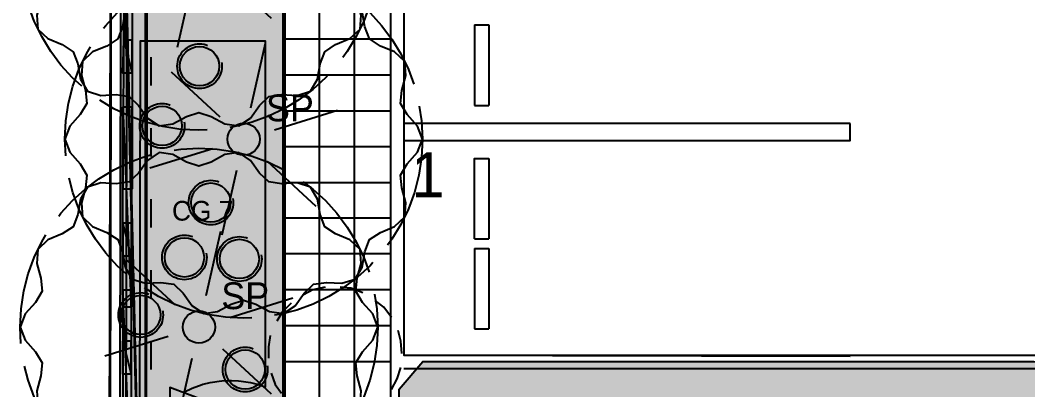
# Model space of a CAD drawing. Header units: metres. Extents: x 1 to 213, y 1 to 147.
# Drawn here: x 50.75 to 62.02, y 48.5 to 52.63 of the extents above; entities that cross this region are included whole.
import ezdxf
from ezdxf.enums import TextEntityAlignment as Align

# ---------------------------------------------------------------- set-up
doc = ezdxf.new("R2010")
doc.units = ezdxf.units.M
doc.linetypes.add('DASHED', pattern=[1.524, 1.27, -0.254])
for name, color, linetype in [('00-BASE-ARQUITECTURA', 8, 'Continuous'), ('00-BASE-TEXTO', 8, 'Continuous'), ('PJ-ARBOLES', 94, 'Continuous'), ('PJ-COPA-ADULTA', 8, 'DASHED'), ('PJ-ETIQUETAS', 7, 'Continuous'), ('PJ-GRAVILLA', 42, 'Continuous'), ('PJ-HERBACEAS', 212, 'Continuous'), ('PJ-LIMITE-JARDIN', 7, 'Continuous'), ('PJ-MASAS', 92, 'Continuous'), ('PJ-MASAS-RELLENO', 92, 'Continuous'), ('PJ-RIEGO-SECTORES', 5, 'Continuous')]:
    doc.layers.add(name, color=color, linetype=linetype)

# ---------------------------------------------------------------- blocks, each defined once
blk = doc.blocks.new('PJ_SP')
for p, q in [((0.08, 0.351), (0.244, 1.073)), ((-0.264, 0.245), (-0.807, 0.748)), ((0.344, 0.106), (1.051, 0.325)), ((-0.344, -0.106), (-1.051, -0.325)), ((0.264, -0.245), (0.807, -0.748)), ((-0.08, -0.351), (-0.244, -1.073))]:
    blk.add_line(p, q)
blk.add_lwpolyline([(2, 0), (1.945, 0.146), (1.829, 0.276), (1.755, 0.401), (1.768, 0.545), (1.815, 0.712), (1.802, 0.868), (1.689, 0.975), (1.529, 1.042), (1.407, 1.122), (1.356, 1.258), (1.326, 1.429), (1.247, 1.564), (1.098, 1.611), (0.925, 1.602), (0.781, 1.622), (0.676, 1.722), (0.575, 1.863), (0.445, 1.95), (0.291, 1.928), (0.138, 1.845), (0, 1.8), (-0.138, 1.845), (-0.291, 1.928), (-0.445, 1.95), (-0.575, 1.863), (-0.676, 1.722), (-0.781, 1.622), (-0.925, 1.602), (-1.098, 1.611), (-1.247, 1.564), (-1.326, 1.429), (-1.356, 1.258), (-1.407, 1.122), (-1.529, 1.042), (-1.689, 0.975), (-1.802, 0.868), (-1.815, 0.712), (-1.768, 0.545), (-1.755, 0.401), (-1.829, 0.276), (-1.945, 0.146), (-2, 0), (-1.945, -0.146), (-1.829, -0.276), (-1.755, -0.401), (-1.768, -0.545), (-1.815, -0.712), (-1.802, -0.868), (-1.689, -0.975), (-1.529, -1.042), (-1.407, -1.122), (-1.356, -1.258), (-1.326, -1.429), (-1.247, -1.564), (-1.098, -1.611), (-0.925, -1.602), (-0.781, -1.622), (-0.676, -1.722), (-0.575, -1.863), (-0.445, -1.95), (-0.291, -1.928), (-0.138, -1.845), (0, -1.8), (0.138, -1.845), (0.291, -1.928), (0.445, -1.95), (0.575, -1.863), (0.676, -1.722), (0.781, -1.622), (0.925, -1.602), (1.098, -1.611), (1.247, -1.564), (1.326, -1.429), (1.356, -1.258), (1.407, -1.122), (1.529, -1.042), (1.689, -0.975), (1.802, -0.868), (1.815, -0.712), (1.768, -0.545), (1.755, -0.401), (1.829, -0.276), (1.945, -0.146), (2, 0)], close=True)
blk.add_circle((0, 0), 0.18)
at = {"flags": 1}
for tag, p, height in [('CODIGO', (0.15, 0.15), 0.2), ('ESPECIE', (0.15, -0.1), 0.15), ('ZONA', (0.15, -0.3), 0.15)]:
    blk.add_attdef(tag, p, '', height=height, dxfattribs=at)
blk = doc.blocks.new('PJ_CG')
blk.add_circle((0, 0), 0.22)
at = {"flags": 1}
for tag, p, height in [('CODIGO', (0.15, 0.15), 0.2), ('ESPECIE', (0.15, -0.1), 0.15), ('ZONA', (0.15, -0.3), 0.15)]:
    blk.add_attdef(tag, p, '', height=height, dxfattribs=at)

msp = doc.modelspace()

# ---------------------------------------------------------------- hatches: boundary and pattern name
at = {"layer": 'PJ-GRAVILLA'}
h = msp.add_hatch(dxfattribs=at)
h.set_pattern_fill('GRAVEL', scale=0.03)
h.paths.add_polyline_path([(53.8, 98.484), (53.8, 89.032), (53.754, 89.032), (53.534, 88.591), (53.534, 87.621), (53.71, 87.224), (53.71, 74.26), (53.534, 74.127), (52.652, 74.127), (52.476, 73.907), (52.476, 73.157), (52.652, 72.937), (53.578, 72.937), (53.71, 72.76), (53.71, 48.375), (53.578, 48.154), (52.828, 48.198), (52.476, 47.934), (52.476, 47.272), (52.696, 47.008), (53.578, 47.008), (53.71, 46.831), (53.71, 42.245), (52.961, 42.157), (51.947, 42.157), (51.858, 42.554), (51.947, 90.576), (52.035, 90.928), (51.991, 98.425), (52.079, 98.513), (53.8, 98.484)])
h = msp.add_hatch(dxfattribs=at)
h.set_pattern_fill('GRAVEL', scale=0.03)
h.paths.add_polyline_path([(55.254, 48.816), (62.089, 48.816), (63.015, 48.683), (63.897, 48.286), (64.691, 47.493), (64.735, 47.228), (64.955, 47.008), (65.22, 45.949), (65.087, 44.803), (64.073, 42.289), (63.897, 42.113), (62.089, 42.113), (61.604, 42.245), (55.122, 42.201), (54.989, 42.422), (54.989, 48.507), (55.254, 48.816)])
at = {"layer": 'PJ-MASAS-RELLENO'}
msp.add_hatch(color=7, dxfattribs=at).paths.add_polyline_path([(53.433, 48.548), (53.405, 48.557), (53.329, 48.576), (53.3, 48.581), (53.222, 48.593), (53.193, 48.596), (53.115, 48.6), (53.085, 48.6), (53.007, 48.596), (52.978, 48.593), (52.9, 48.581), (52.871, 48.576), (52.795, 48.557), (52.767, 48.548), (52.693, 48.522), (52.666, 48.51), (52.595, 48.477), (52.569, 48.463), (52.501, 48.422), (52.477, 48.406), (52.414, 48.359), (52.391, 48.341), (52.333, 48.288), (52.312, 48.267), (52.259, 48.209), (52.241, 48.186), (52.194, 48.123), (52.178, 48.099), (52.137, 48.031), (52.123, 48.005), (52.09, 47.934), (52.088, 47.931), (52.096, 52.4), (53.49, 52.4), (53.49, 48.528), (53.433, 48.548)])

# ---------------------------------------------------------------- linework, layer by layer
at = {"layer": '00-BASE-ARQUITECTURA'}
for points in [[(52.066, 109.58), (51.982, 71.48), (51.929, 46.27), (51.918, 46.27)], [(88.547, 53.647), (88.547, 51.668), (74.387, 51.668), (72.842, 46.725), (52.151, 46.725), (52.151, 98.33), (67.783, 98.33)], [(54.892, 71.533), (54.892, 42.418), (53.696, 42.418), (53.686, 64.336), (53.686, 72.739), (53.686, 85.482), (54.892, 85.471), (54.892, 72.739)], [(53.696, 42.418), (53.696, 85.482)], [(54.49, 42.418), (54.49, 85.482)], [(55.04, 71.385), (55.04, 48.884), (60.036, 48.874)], [(54.098, 42.418), (54.098, 67.077)], [(51.738, 44.418), (52.141, 44.418), (51.77, 59.669), (51.738, 44.418)], [(51.749, 44.397), (52.151, 44.386), (51.781, 59.648), (51.749, 44.397)], [(52.141, 44.418), (51.77, 59.669), (52.172, 59.669), (52.141, 44.418)], [(52.151, 44.386), (51.781, 59.648), (52.183, 59.637), (52.151, 44.386)], [(51.897, 50.747), (52.003, 50.747), (51.908, 52.991), (51.897, 50.747)], [(52.003, 50.747), (51.908, 52.991), (52.003, 52.991), (52.003, 50.747)], [(55.834, 52.578), (55.834, 51.678)], [(55.834, 52.578), (55.993, 52.578)], [(55.993, 52.578), (55.993, 51.678)], [(54.892, 52.419), (53.696, 52.419)], [(51.908, 52.409), (52.003, 52.038), (51.897, 52.038), (51.908, 52.409)], [(52.003, 52.409), (51.908, 52.409), (52.003, 52.038), (52.003, 52.409)], [(52.215, 51.901), (52.215, 52.218)], [(54.892, 52.017), (53.696, 52.017)], [(52.003, 51.657), (51.897, 51.657), (51.992, 49.424), (52.003, 51.657)], [(51.897, 51.657), (51.992, 49.424), (51.897, 49.424), (51.897, 51.657)], [(55.834, 51.678), (55.993, 51.678)], [(54.892, 51.615), (53.696, 51.615)], [(52.215, 51.107), (52.215, 51.424)], [(54.892, 51.213), (53.696, 51.213)], [(55.834, 50.186), (55.834, 51.086), (55.993, 51.086)], [(55.993, 51.086), (55.993, 50.186)], [(54.892, 50.811), (53.696, 50.811)], [(52.215, 50.313), (52.215, 50.631)], [(54.892, 50.419), (53.696, 50.419)], [(51.897, 49.996), (51.992, 49.996), (51.897, 50.366), (51.897, 49.996)], [(51.992, 49.996), (51.897, 50.366), (52.003, 50.366), (51.992, 49.996)], [(55.834, 50.186), (55.993, 50.186)], [(55.834, 50.08), (55.834, 49.181)], [(55.834, 50.08), (55.993, 50.08)], [(55.993, 50.08), (55.993, 49.181)], [(54.892, 50.017), (53.696, 50.017)], [(52.215, 49.519), (52.215, 49.837)], [(51.897, 47.371), (51.992, 47.371), (51.897, 49.615), (51.897, 47.371)], [(51.992, 47.371), (51.897, 49.615), (51.992, 49.615), (51.992, 47.371)], [(54.892, 49.615), (53.696, 49.615)], [(54.162, 49.646), (54.024, 49.615), (53.919, 49.562)], [(54.585, 49.583), (54.448, 49.636), (54.331, 49.646)], [(54.903, 49.308), (54.818, 49.424), (54.723, 49.498)], [(53.781, 49.466), (53.686, 49.371), (53.622, 49.265)], [(54.892, 49.212), (53.696, 49.212)], [(55.019, 48.906), (55.009, 49.043), (54.977, 49.16)], [(55.834, 49.181), (55.993, 49.181)], [(51.992, 49.043), (51.897, 49.043), (51.992, 48.673), (51.992, 49.043)], [(51.897, 49.043), (51.992, 48.673), (51.897, 48.673), (51.897, 49.043)], [(52.215, 48.726), (52.215, 49.043)], [(53.548, 49.107), (53.527, 48.98), (53.527, 48.853)], [(54.892, 48.81), (53.696, 48.81)], [(55.04, 48.884), (62.417, 48.884)], [(54.903, 48.503), (54.966, 48.62), (55.009, 48.747)], [(55.04, 48.736), (62.205, 48.736)], [(53.559, 48.683), (53.601, 48.556), (53.675, 48.461)], [(52.818, 48.376), (52.426, 48.525), (52.426, 48.218), (52.818, 48.376)]]:
    msp.add_lwpolyline(points, dxfattribs=at)
msp.add_lwpolyline([(60.036, 51.477), (55.04, 51.477), (55.04, 51.287), (60.036, 51.287)], close=True, dxfattribs=at)
at = {"layer": 'PJ-COPA-ADULTA'}
for centre, radius in [((52.75, 53.4), 2), ((53.25, 51.3), 2), ((52.757, 52.116), 0.25), ((52.338, 51.449), 0.25), ((52.75, 49.2), 2), ((52.884, 50.591), 0.25), ((52.587, 49.979), 0.25), ((53.202, 49.961), 0.25), ((52.099, 49.335), 0.25), ((53.267, 48.725), 0.25)]:
    msp.add_circle(centre, radius, dxfattribs=at)
at = {"layer": 'PJ-LIMITE-JARDIN'}
msp.add_lwpolyline([(53.71, 72.76), (53.71, 48.375), (53.578, 48.154), (52.828, 48.198), (52.476, 47.934), (52.476, 47.272), (52.696, 47.008), (53.578, 47.008), (53.71, 46.831), (53.71, 42.245), (52.961, 42.157), (51.947, 42.157), (51.858, 42.554), (51.947, 90.576)], dxfattribs=at)
msp.add_lwpolyline([(55.254, 48.816), (62.089, 48.816), (63.015, 48.683), (63.897, 48.286), (64.691, 47.493), (64.735, 47.228), (64.955, 47.008), (65.22, 45.949), (65.087, 44.803), (64.073, 42.289), (63.897, 42.113), (62.089, 42.113), (61.604, 42.245), (55.122, 42.201), (54.989, 42.422), (54.989, 48.507), (55.254, 48.816)], close=True, dxfattribs=at)
at = {"layer": 'PJ-MASAS'}
msp.add_lwpolyline([(52.088, 47.931), (52.096, 52.4), (53.49, 52.4), (53.49, 48.528), (53.433, 48.548), (53.433, 48.548), (53.405, 48.557), (53.329, 48.576), (53.3, 48.581), (53.222, 48.593), (53.193, 48.596), (53.115, 48.6), (53.085, 48.6), (53.007, 48.596), (52.978, 48.593), (52.9, 48.581), (52.871, 48.576), (52.795, 48.557), (52.767, 48.548), (52.693, 48.522), (52.666, 48.51), (52.595, 48.477)], dxfattribs=at)
at = {"layer": 'PJ-RIEGO-SECTORES'}
msp.add_lwpolyline([(53.71, 72.76), (53.71, 48.375), (53.578, 48.154), (52.828, 48.198), (52.476, 47.934), (52.476, 47.272), (52.696, 47.008), (53.578, 47.008), (53.71, 46.831), (53.71, 42.245), (52.961, 42.157), (51.947, 42.157), (51.858, 42.554), (51.947, 90.576)], dxfattribs=at)
msp.add_lwpolyline([(63.015, 48.683), (63.897, 48.286), (64.691, 47.493), (64.735, 47.228), (64.955, 47.008), (65.22, 45.949), (65.087, 44.803), (64.073, 42.289), (63.897, 42.113), (62.089, 42.113), (61.604, 42.245), (55.122, 42.201), (54.989, 42.422), (54.989, 48.507), (55.254, 48.816), (62.089, 48.816), (63.015, 48.683)], close=True, dxfattribs=at)

# ---------------------------------------------------------------- block references
at = {"layer": 'PJ-ARBOLES'}
for p in [(52.75, 53.4), (53.25, 51.3), (52.75, 49.2)]:
    msp.add_blockref('PJ_SP', p, dxfattribs=at)
at = {"layer": 'PJ-HERBACEAS'}
for p in [(52.757, 52.116), (52.338, 51.449), (52.884, 50.591), (52.587, 49.979), (53.202, 49.961), (52.099, 49.335), (53.267, 48.725)]:
    msp.add_blockref('PJ_CG', p, dxfattribs=at)

# ---------------------------------------------------------------- texts
at = {"layer": '00-BASE-TEXTO'}
msp.add_text('1', height=0.503, dxfattribs=at).set_placement((55.125, 50.652))
at = {"layer": 'PJ-ETIQUETAS'}
for p in [(53.5, 51.5), (53, 49.4)]:
    msp.add_text('SP', height=0.3, dxfattribs=at).set_placement(p)
msp.add_text('CG 7', height=0.22, dxfattribs=at).set_placement((52.792, 50.5), align=Align.MIDDLE_CENTER)

doc.saveas('drawing.dxf')
